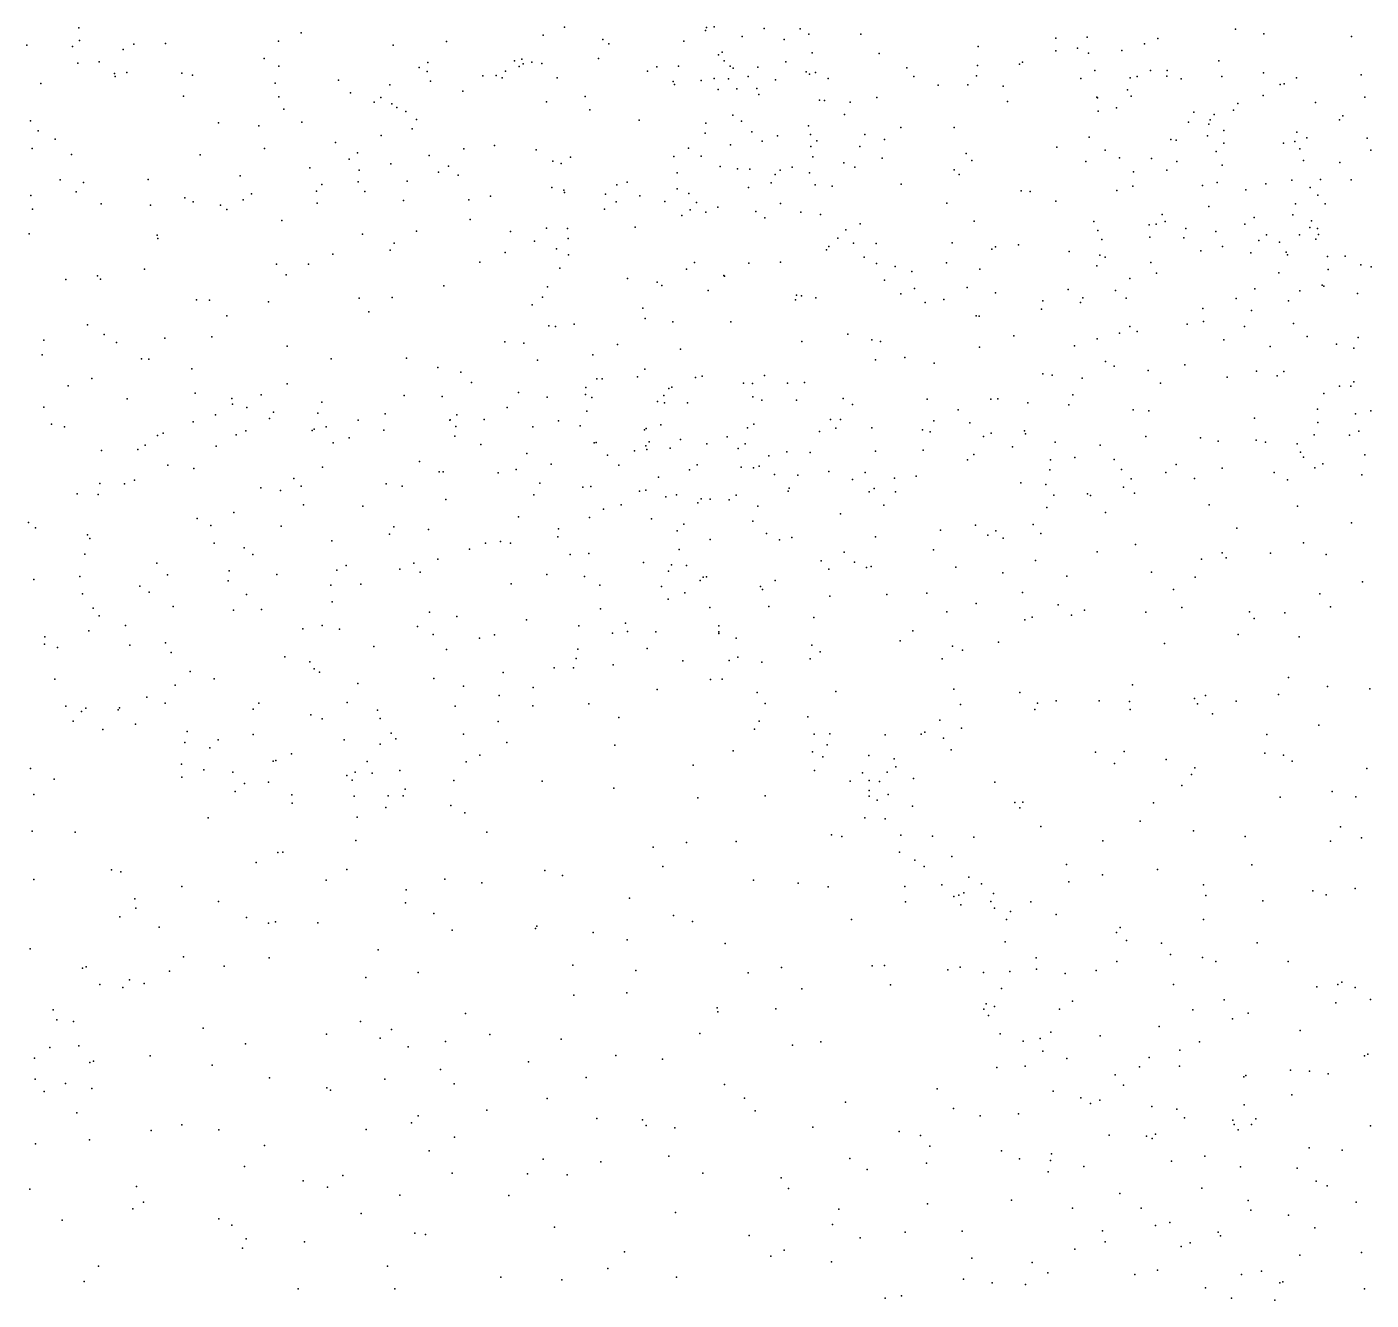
# Model space of a CAD drawing. Header units: metres. Extents: x -25 to 25, y -27.7 to 27.8.
# Drawn here: x -8.983 to -6.159, y -18.758 to -16.082 of the extents above; entities that cross this region are included whole.
import ezdxf

# ---------------------------------------------------------------- set-up
doc = ezdxf.new("R2010")
doc.units = ezdxf.units.M

msp = doc.modelspace()

# ---------------------------------------------------------------- linework, layer by layer
for p in [(-8.8737, -16.0845, -6.6228), (-8.4069, -16.0947, 5.7305), (-7.8534, -16.0833, 6.6437), (-7.5576, -16.0903, -9.7188), (-7.5553, -16.0835, -3.3045), (-7.5391, -16.0825, 15.3038), (-7.434, -16.0856, 2.7704), (-7.3586, -16.0869, -3.91), (-7.34, -16.0978, -8.9546), (-7.2311, -16.0977, 8.0633), (-6.4441, -16.0871, 20.4552), (-6.3842, -16.0969, -4.6088), (-8.9831, -16.1211, -5.3796), (-8.8874, -16.1238, 14.4951), (-8.8725, -16.1114, 5.7996), (-8.7582, -16.1185, 2.5139), (-8.6918, -16.1171, 14.6856), (-8.4548, -16.1126, -12.6447), (-8.2132, -16.1212, 14.7621), (-8.1014, -16.113, 5.9271), (-7.8981, -16.1002, 14.8847), (-7.7732, -16.1091, 15.0174), (-7.7602, -16.1178, 14.1962), (-7.6026, -16.1127, 14.3069), (-7.48, -16.103, -10.3953), (-7.3921, -16.1088, 14.2582), (-6.9842, -16.1239, -4.3129), (-6.821, -16.1062, 14.3361), (-6.7552, -16.1043, 2.6471), (-6.6349, -16.1183, -4.4968), (-6.607, -16.107, 20.3397), (-6.2003, -16.1027, -14.8034), (-8.7806, -16.1303, -6.3098), (-8.4846, -16.1492, -2.2273), (-7.9586, -16.1536, 14.6317), (-7.943, -16.1503, 2.8591), (-7.7823, -16.1488, 14.5225), (-7.5297, -16.1412, -9.3598), (-7.5226, -16.1359, -2.1975), (-7.5184, -16.1541, -10.7227), (-7.3329, -16.1373, -2.6575), (-7.1922, -16.1384, 7.8117), (-6.8211, -16.1328, 19.8294), (-6.7756, -16.1269, 20.1), (-6.7524, -16.1378, -13.8215), (-6.6826, -16.1323, 9.3111), (-6.4785, -16.154, 9.8602), (-8.8758, -16.1589, -5.8162), (-8.8313, -16.1557, -6.4849), (-8.7992, -16.1804, -6.0248), (-8.7732, -16.1785, -2.2201), (-8.6576, -16.1801, 14.5266), (-8.454, -16.1649, 2.5365), (-8.159, -16.1681, -12.8412), (-8.1419, -16.176, 14.6032), (-8.1409, -16.1572, 2.7832), (-7.9777, -16.1754, 6.2331), (-7.9489, -16.1659, -11.3989), (-7.9404, -16.1605, 14.4155), (-7.9221, -16.1565, 14.1934), (-7.9014, -16.1594, -12.9107), (-7.6791, -16.1757, 14.9053), (-7.6596, -16.1666, 7.0561), (-7.6142, -16.165, 14.5291), (-7.5053, -16.1652, -3.5217), (-7.4992, -16.1696, -12.9043), (-7.4471, -16.1673, -2.9511), (-7.3888, -16.1557, 15.2486), (-7.3456, -16.1769, 2.5778), (-7.3391, -16.1818, 7.3795), (-7.3264, -16.1782, 14.4391), (-7.1345, -16.1685, 14.4137), (-6.9857, -16.1636, 13.5351), (-6.8976, -16.1608, 14.9582), (-6.8914, -16.1567, -8.6407), (-6.7397, -16.1744, 19.5683), (-6.6222, -16.1744, 14.3441), (-6.5872, -16.174, 19.3398), (-6.3847, -16.1792, 2.5661), (-8.9541, -16.2015, 14.3191), (-8.7977, -16.1867, 14.3466), (-8.6352, -16.184, 5.7826), (-8.4616, -16.2011, -12.4735), (-8.3284, -16.1943, 14.5935), (-8.2204, -16.2042, -11.6563), (-8.1351, -16.1969, 14.4176), (-8.0252, -16.1853, 6.8451), (-7.997, -16.1849, -2.0187), (-7.9843, -16.1898, 6.5007), (-7.8688, -16.1893, 6.9737), (-7.625, -16.1975, 2.7593), (-7.6224, -16.2038, 13.9583), (-7.5661, -16.1952, 15.0312), (-7.5393, -16.1911, -10.0445), (-7.5093, -16.192, 7.1982), (-7.4679, -16.1867, 13.9241), (-7.4105, -16.1941, -2.4329), (-7.2999, -16.1912, 8.3068), (-7.1196, -16.1871, -4.1597), (-7.0687, -16.2049, 14.8868), (-7.006, -16.2044, 14.7398), (-6.9878, -16.1856, 14.5592), (-6.9323, -16.2072, 9.0936), (-6.7691, -16.1912, 14.7041), (-6.6652, -16.1897, 14.9862), (-6.6501, -16.1867, -14.3855), (-6.5882, -16.1861, 9.4422), (-6.5578, -16.1918, 15.1207), (-6.4722, -16.1868, -8.6886), (-6.3499, -16.2037, 15.5234), (-6.3419, -16.2025, 19.1219), (-6.3154, -16.1897, 14.0903), (-6.1797, -16.1831, 20.43), (-8.6539, -16.2283, 14.2323), (-8.4538, -16.2295, 14.1756), (-8.3034, -16.2214, 14.308), (-8.2397, -16.2306, 2.5967), (-8.0675, -16.2179, 14.1049), (-7.8101, -16.2291, -11.2951), (-7.531, -16.214, 14.8803), (-7.4916, -16.213, -3.0969), (-7.4492, -16.2118, -3.6633), (-7.4451, -16.2246, 14.7411), (-7.3181, -16.2364, 8.1088), (-7.3075, -16.2374, 2.4377), (-7.1971, -16.2309, 14.7217), (-6.7352, -16.2304, -14.1444), (-6.734, -16.2315, 19.9743), (-6.6707, -16.2149, -8.6367), (-6.6627, -16.2278, 13.0692), (-6.3858, -16.2268, -14.6215), (-6.1723, -16.2299, 2.3917), (-8.4431, -16.2557, -12.2417), (-8.2535, -16.2404, -12.7241), (-8.2164, -16.2441, 14.051), (-8.2061, -16.2522, -2.144), (-8.1871, -16.2602, 6.0004), (-7.8916, -16.2403, 2.728), (-7.8006, -16.2569, -1.9489), (-7.265, -16.2666, 13.7186), (-7.2534, -16.241, 8.5519), (-6.9227, -16.2394, 2.4654), (-6.7327, -16.2597, 2.5123), (-6.6938, -16.2529, 19.695), (-6.5316, -16.262, -14.4823), (-6.4884, -16.2668, 9.7147), (-6.4479, -16.2573, 15.3231), (-6.4386, -16.2434, 14.323), (-6.2759, -16.2417, 10.3573), (-8.9755, -16.2798, -6.6214), (-8.5808, -16.2842, 14.0411), (-8.4957, -16.2907, 5.8837), (-8.4052, -16.2829, 2.3643), (-8.1645, -16.2774, 6.6998), (-7.6967, -16.2788, -11.0878), (-7.5567, -16.2846, -9.6764), (-7.4998, -16.2679, -3.3538), (-7.4815, -16.2805, -9.2209), (-7.341, -16.2906, -2.8415), (-7.1472, -16.2943, 2.3076), (-7.0351, -16.2939, -8.7162), (-6.5424, -16.2824, 14.9566), (-6.4997, -16.2872, 20.2403), (-6.4969, -16.2775, 2.4991), (-6.2253, -16.2779, 15.7268), (-6.2183, -16.2694, 14.1967), (-8.9597, -16.3009, -2.1493), (-8.9236, -16.3188, 14.1263), (-8.2391, -16.311, -11.8129), (-8.1733, -16.297, 6.906), (-7.5582, -16.3056, -9.8627), (-7.4597, -16.3033, 2.3698), (-7.4382, -16.3224, -3.5001), (-7.4058, -16.3116, 7.4913), (-7.3367, -16.3086, 7.7119), (-7.3236, -16.3218, -8.9689), (-7.2228, -16.3085, -12.9165), (-7.1816, -16.3191, 8.9158), (-6.7513, -16.314, 13.1986), (-6.5796, -16.3193, 19.5893), (-6.5682, -16.3204, -13.3242), (-6.503, -16.3118, 12.8858), (-6.4685, -16.3004, 14.4934), (-6.3192, -16.3235, -8.7967), (-6.3151, -16.3041, 20.3032), (-6.2941, -16.3154, -4.568), (-6.1671, -16.3165, 12.6589), (-8.9719, -16.338, 2.845), (-8.8894, -16.3507, -6.0749), (-8.6192, -16.3515, 5.9633), (-8.4842, -16.3384, 2.2331), (-8.335, -16.3253, -12.0651), (-8.2883, -16.347, -12.4771), (-8.0654, -16.3387, 2.4757), (-8.001, -16.3319, -12.7185), (-7.913, -16.3411, 13.9092), (-7.5929, -16.3375, -10.828), (-7.5049, -16.3305, -12.799), (-7.3361, -16.3341, -3.7542), (-7.2331, -16.3337, -3.9164), (-7.01, -16.3486, -4.1467), (-6.819, -16.3353, 2.3924), (-6.7178, -16.3417, -14.0158), (-6.4844, -16.3445, 9.8532), (-6.4684, -16.3272, 19.4565), (-6.3433, -16.3268, 2.3968), (-6.3085, -16.3389, 14.3568), (-6.1598, -16.3417, 2.2195), (-8.3888, -16.3789, 6.0387), (-8.3057, -16.3602, 6.7487), (-8.2186, -16.3705, 6.3959), (-8.1379, -16.353, -12.6188), (-8.0971, -16.3752, -2.0988), (-7.878, -16.365, 7.1526), (-7.8603, -16.3693, -11.3574), (-7.8409, -16.3564, 2.4651), (-7.6236, -16.3552, 2.3534), (-7.5665, -16.3544, -10.5366), (-7.5265, -16.3756, -9.4524), (-7.3751, -16.377, -3.0581), (-7.3317, -16.3555, -2.616), (-7.2668, -16.3683, 2.1718), (-7.2439, -16.3776, 8.743), (-7.1859, -16.3581, -8.829), (-6.998, -16.3631, 13.4701), (-6.7584, -16.3651, -13.2014), (-6.6878, -16.3577, -4.3782), (-6.6203, -16.3592, 9.4336), (-6.5674, -16.3656, 19.9391), (-6.4719, -16.3734, -8.7257), (-6.3011, -16.3634, 19.209), (-6.2248, -16.3676, 18.9682), (-8.9132, -16.4042, 6.715), (-8.7284, -16.4035, 13.9499), (-8.535, -16.3958, 13.9011), (-8.2868, -16.408, 6.2353), (-8.2851, -16.3838, 6.5531), (-8.1844, -16.407, 7.0213), (-8.1182, -16.3876, 13.8895), (-8.077, -16.3939, 2.2814), (-7.6169, -16.3893, 2.1485), (-7.4903, -16.381, -2.3532), (-7.4639, -16.3817, 2.0901), (-7.4111, -16.3926, -3.2915), (-7.4002, -16.3833, 7.9849), (-7.3386, -16.3891, 8.3692), (-7.0352, -16.383, 2.203), (-7.0247, -16.3926, 9.1), (-6.658, -16.3868, -14.2318), (-6.5884, -16.3836, -13.5421), (-6.3252, -16.4049, 2.2253), (-6.2655, -16.4029, 20.172), (-6.2007, -16.4036, -14.6641), (-8.8798, -16.4291, 6.4584), (-8.8643, -16.4092, 2.6949), (-8.511, -16.4333, 6.1528), (-8.3749, -16.4277, 13.8591), (-8.3631, -16.4137, -2.2109), (-8.2732, -16.4288, 2.0433), (-7.8801, -16.4203, 2.0279), (-7.8549, -16.4258, 1.8387), (-7.8536, -16.4303, 1.6117), (-7.7673, -16.4338, -12.6236), (-7.7438, -16.4142, -1.9675), (-7.7222, -16.409, 2.0112), (-7.6171, -16.4229, 1.8071), (-7.5922, -16.4328, -2.0751), (-7.4672, -16.4197, 1.9163), (-7.4193, -16.4099, 7.8147), (-7.3272, -16.4143, -12.7967), (-7.291, -16.4169, 8.5632), (-7.146, -16.413, 13.5553), (-6.8942, -16.4267, 9.197), (-6.8751, -16.4285, -4.1918), (-6.6929, -16.4261, -13.8514), (-6.6592, -16.4171, 2.2773), (-6.5129, -16.4161, 10.0381), (-6.4821, -16.4094, 19.692), (-6.4223, -16.4246, 19.9492), (-6.3803, -16.4125, 14.6652), (-6.2871, -16.4203, 14.5173), (-6.2709, -16.436, 2.0762), (-8.9749, -16.4372, -6.356), (-8.8271, -16.4542, -2.1882), (-8.7232, -16.4572, 6.4422), (-8.6513, -16.4416, 6.6616), (-8.6336, -16.4501, -2.2405), (-8.5763, -16.4574, 6.3495), (-8.5288, -16.4459, 2.0411), (-8.3733, -16.4529, 6.9707), (-8.1919, -16.4477, 1.908), (-8.0547, -16.4461, -12.4506), (-8.0092, -16.4381, 1.8832), (-7.7447, -16.4499, 1.4834), (-7.6956, -16.4377, 7.3491), (-7.6427, -16.4494, 13.7834), (-7.5764, -16.4513, -9.921), (-7.5314, -16.4615, 7.637), (-7.3997, -16.4539, -9.1514), (-7.0506, -16.4527, 1.9971), (-6.8213, -16.4487, -8.6897), (-6.5, -16.4601, -13.4281), (-6.3176, -16.4543, -14.5754), (-6.2554, -16.4546, 20.0163), (-8.9711, -16.4653, -6.1647), (-8.5633, -16.4666, 6.9363), (-8.4477, -16.4891, 1.8997), (-8.0519, -16.4876, -12.1842), (-7.7696, -16.4656, -11.0971), (-7.6073, -16.4788, -10.3508), (-7.5896, -16.4667, 1.5098), (-7.5567, -16.4717, -9.7269), (-7.4514, -16.4702, -12.6908), (-7.4326, -16.4839, 1.6221), (-7.3572, -16.4721, 13.6701), (-7.3158, -16.4767, -3.5199), (-6.9928, -16.4908, -8.7535), (-6.7412, -16.4912, 2.0572), (-6.598, -16.4766, -13.2308), (-6.5918, -16.4916, 13.1043), (-6.4044, -16.4831, 15.2278), (-6.3231, -16.4775, 12.8399), (-6.284, -16.4899, 10.4552), (-8.9783, -16.5171, 7.0413), (-8.7094, -16.5205, 13.8261), (-8.2782, -16.5183, 7.0761), (-8.1646, -16.5118, 1.6226), (-7.9671, -16.5126, -2.0383), (-7.8915, -16.5057, -11.4283), (-7.8471, -16.5065, 13.7993), (-7.7051, -16.5037, -10.9316), (-7.2627, -16.509, -8.9578), (-7.2326, -16.4964, 8.9637), (-6.7334, -16.5107, 9.3675), (-6.6254, -16.4984, -13.7082), (-6.6102, -16.4968, 9.5194), (-6.5481, -16.5059, -4.3597), (-6.4853, -16.5123, 1.9723), (-6.4241, -16.4971, -14.4577), (-6.3787, -16.5194, 1.213), (-6.3092, -16.5196, -8.8267), (-6.2876, -16.5042, 19.2741), (-6.2713, -16.506, 1.361), (-6.2695, -16.5188, 1.5682), (-8.7078, -16.5275, 2.2683), (-8.2111, -16.5367, 13.7805), (-7.9164, -16.5327, -11.6614), (-7.8703, -16.5491, -11.2673), (-7.8461, -16.5273, -12.3941), (-7.2984, -16.5442, -2.6515), (-7.2793, -16.5268, -3.3555), (-7.2466, -16.5372, -12.7324), (-7.1988, -16.5375, 1.6989), (-7.0391, -16.5363, -3.9073), (-6.9555, -16.5498, 1.8108), (-6.9482, -16.5446, 13.4354), (-6.8995, -16.5403, -4.0607), (-6.7246, -16.5296, 13.252), (-6.624, -16.5242, -14.1687), (-6.5524, -16.5261, 10.3515), (-6.4708, -16.544, -8.7821), (-6.3949, -16.5316, 15.0807), (-6.3513, -16.5348, 1.7066), (-6.2751, -16.5289, -4.4658), (-8.3403, -16.5599, 1.7475), (-8.22, -16.5514, -2.1362), (-8.0313, -16.577, 13.7598), (-7.9783, -16.5564, 7.2483), (-7.8451, -16.5616, 1.2869), (-7.5804, -16.5778, -2.1446), (-7.3999, -16.5767, 8.296), (-7.3033, -16.551, 8.6441), (-7.2243, -16.5662, -2.9298), (-6.7931, -16.5543, -13.0649), (-6.7291, -16.5619, 1.8436), (-6.718, -16.5661, -8.7313), (-6.6214, -16.5775, 10.2211), (-6.5164, -16.5532, 1.8114), (-6.4116, -16.5576, 0.8769), (-6.3376, -16.5558, 15.3861), (-6.3344, -16.5618, -13.2563), (-6.2505, -16.5652, 19.0988), (-6.2132, -16.5643, 15.7171), (-8.8347, -16.6054, 2.8287), (-8.736, -16.5918, 2.4546), (-8.4588, -16.5814, 7.064), (-8.4381, -16.6037, -2.1827), (-8.3916, -16.581, 13.7409), (-7.8632, -16.5894, -12.157), (-7.5974, -16.5915, 1.3621), (-7.5188, -16.6047, -2.3579), (-7.466, -16.5794, -9.3571), (-7.1981, -16.58, -3.1299), (-7.1591, -16.5859, -3.6194), (-7.1237, -16.5969, 13.5287), (-7.0512, -16.5786, 1.6752), (-6.9809, -16.5919, -12.896), (-6.7352, -16.5844, -4.1434), (-6.61, -16.6, 1.4166), (-6.3531, -16.5995, -13.4046), (-6.2494, -16.5921, 19.5671), (-6.1805, -16.5826, 12.927), (-6.1589, -16.5869, 14.5692), (-8.901, -16.6133, 13.775), (-8.8285, -16.6127, 7.0891), (-8.1073, -16.627, 1.3036), (-7.8891, -16.6291, -11.8439), (-7.7212, -16.6111, -12.2972), (-7.6588, -16.6187, -10.621), (-7.6493, -16.6258, -10.1869), (-7.5173, -16.6065, -9.5253), (-7.1814, -16.6148, 1.489), (-7.1185, -16.6322, -3.2813), (-7.0073, -16.63, -3.761), (-6.666, -16.6114, 1.2708), (-6.4035, -16.6329, -4.349), (-6.262, -16.6253, -13.1233), (-6.2583, -16.6273, 14.7357), (-8.6266, -16.6563, -2.1582), (-8.5993, -16.6568, 7.1087), (-8.4757, -16.66, 1.7649), (-8.2852, -16.6526, 7.1539), (-8.2156, -16.6512, 1.4244), (-7.9001, -16.6505, 13.7185), (-7.5516, -16.6366, 7.856), (-7.368, -16.656, -12.4977), (-7.3664, -16.646, 13.627), (-7.3555, -16.6475, 8.4681), (-7.3258, -16.652, 8.9147), (-7.147, -16.6435, -12.6762), (-7.0958, -16.6615, -2.9277), (-7.0564, -16.6553, -3.4778), (-6.948, -16.6411, 1.4341), (-6.8488, -16.658, 1.1933), (-6.7955, -16.6347, 1.3549), (-6.7693, -16.6619, -4.0094), (-6.7643, -16.652, 13.3508), (-6.6957, -16.6368, 1.0382), (-6.6732, -16.6527, -13.0394), (-6.4424, -16.6535, -14.3291), (-6.3322, -16.6581, -14.4506), (-6.3087, -16.6375, 13.0299), (-6.1872, -16.6429, -14.5447), (-8.5627, -16.6898, 13.6625), (-8.2648, -16.6813, 13.6938), (-7.9216, -16.6667, -11.5242), (-7.689, -16.6738, 7.6785), (-6.989, -16.6897, -8.8357), (-6.9825, -16.6905, -3.1997), (-6.8515, -16.6754, 9.3856), (-6.5125, -16.6746, 10.4928), (-6.4104, -16.6787, -13.5672), (-8.8558, -16.7089, -2.0743), (-7.8863, -16.711, -11.6872), (-7.8722, -16.7125, 7.4818), (-7.8332, -16.7073, -11.0678), (-7.6842, -16.6956, -10.3514), (-7.6262, -16.7026, -9.9835), (-7.5039, -16.7021, -12.3141), (-6.6656, -16.712, 10.1499), (-6.5452, -16.707, -13.9692), (-6.5113, -16.7013, -8.809), (-6.425, -16.7123, 13.1892), (-6.322, -16.706, 15.1312), (-8.9477, -16.7406, 9.0567), (-8.8204, -16.7292, 9.5704), (-8.7946, -16.7458, 7.16), (-8.6935, -16.7366, 2.2907), (-8.5947, -16.734, 1.9747), (-7.9789, -16.7441, 1.1769), (-7.9387, -16.7472, -11.3829), (-7.3552, -16.7437, 8.728), (-7.2585, -16.7282, -2.7574), (-7.208, -16.7402, 1.2642), (-7.1896, -16.7438, 9.2843), (-6.9093, -16.7318, -12.7767), (-6.7344, -16.7382, -12.92), (-6.6878, -16.7262, 10.381), (-6.6502, -16.723, 9.7269), (-6.4681, -16.7405, -13.7788), (-6.2932, -16.7333, 14.9458), (-6.1859, -16.7351, 10.6202), (-8.9513, -16.7714, 3.0341), (-8.4364, -16.7538, -2.1457), (-7.7942, -16.7719, -1.9886), (-7.7421, -16.7499, -10.8376), (-7.61, -16.7601, -2.1667), (-6.9819, -16.7556, 1.1815), (-6.782, -16.7529, -3.8635), (-6.3711, -16.7543, 0.7448), (-6.2317, -16.7492, 19.2361), (-6.1949, -16.7574, 18.9855), (-8.7421, -16.7799, 9.7275), (-8.7271, -16.7811, 2.6012), (-8.6364, -16.8012, 9.5554), (-8.3435, -16.78, 1.5269), (-8.1853, -16.7785, 1.2688), (-8.12, -16.7983, 15.5227), (-7.9104, -16.7826, -11.2306), (-7.6848, -16.8021, -10.2081), (-7.1999, -16.7824, -12.4492), (-7.1382, -16.7775, 13.5836), (-7.0772, -16.7894, -8.9329), (-6.7172, -16.7856, 0.9524), (-6.6986, -16.7958, 9.9566), (-6.5503, -16.7928, 0.8297), (-8.8466, -16.8212, 9.9231), (-8.0715, -16.8083, 15.3722), (-8.0492, -16.8296, 7.407), (-7.7859, -16.8222, 10.7297), (-7.7746, -16.822, 1.168), (-7.7005, -16.8178, -10.685), (-7.5782, -16.8193, 7.9085), (-7.5646, -16.8167, -2.4242), (-7.4776, -16.831, -2.6079), (-7.4586, -16.8318, 9.2397), (-7.4336, -16.8153, 9.0257), (-7.385, -16.8313, 8.5607), (-7.3495, -16.8301, -12.2784), (-6.8484, -16.8118, 9.5503), (-6.8291, -16.8141, -8.8403), (-6.7661, -16.8206, -3.7145), (-6.6273, -16.8045, 10.5508), (-6.6015, -16.8309, -12.8404), (-6.4612, -16.8184, 13.3682), (-6.3996, -16.8061, -14.1634), (-6.3562, -16.816, -4.2357), (-6.342, -16.8067, -13.6628), (-6.1954, -16.8285, 19.4002), (-8.8965, -16.8365, 13.5244), (-8.6292, -16.8519, 9.8822), (-8.4909, -16.8561, 9.569), (-8.4362, -16.8327, 15.6676), (-8.1905, -16.8574, 15.1693), (-8.1105, -16.8596, -2.1035), (-7.9502, -16.8508, 10.8644), (-7.8098, -16.855, -10.9727), (-7.8089, -16.8404, 11.0249), (-7.6446, -16.8575, -9.9867), (-7.6343, -16.8426, 10.5407), (-7.6278, -16.8399, -12.0298), (-7.4581, -16.8602, 10.6447), (-6.7857, -16.8561, 10.0962), (-6.2582, -16.8528, 15.3689), (-6.2256, -16.8373, 14.816), (-6.2015, -16.8377, 15.5492), (-8.9477, -16.8814, -1.9851), (-8.7726, -16.864, 2.7847), (-8.5523, -16.8632, 7.232), (-8.5509, -16.8755, 15.3043), (-8.5208, -16.8823, 13.5195), (-8.3631, -16.8709, 9.7842), (-7.9739, -16.8826, 15.6372), (-7.8899, -16.8606, 10.5922), (-7.7964, -16.8614, 10.4369), (-7.6582, -16.8695, 10.9269), (-7.6436, -16.8726, 10.3815), (-7.5955, -16.8724, -9.8223), (-7.4388, -16.8673, 13.6517), (-7.3664, -16.8668, -9.3134), (-7.2678, -16.8634, -9.1527), (-7.2486, -16.8763, -2.8477), (-7.0915, -16.8649, 10.4557), (-7.0265, -16.8875, 13.6115), (-6.9578, -16.8652, 10.3246), (-6.9432, -16.8645, 1.0598), (-6.8799, -16.8725, 13.5521), (-6.7937, -16.8766, 9.7621), (-6.659, -16.8874, -3.8576), (-6.2714, -16.886, 15.0381), (-8.6338, -16.9126, 9.2738), (-8.5867, -16.8981, -2.1136), (-8.4733, -16.9058, 9.4213), (-8.4653, -16.8925, 1.6598), (-8.3719, -16.8946, 15.7951), (-8.2874, -16.9088, 1.2819), (-8.2305, -16.8958, 9.6856), (-8.0944, -16.9091, 9.8988), (-8.0941, -16.9084, 15.7886), (-8.0799, -16.8981, 10.9555), (-8.0224, -16.9077, 10.3508), (-7.8661, -16.9104, 10.1428), (-7.8067, -16.8904, 7.6632), (-7.295, -16.9078, 15.0493), (-7.2736, -16.9077, 13.6526), (-7.0777, -16.9106, 15.1386), (-7.0023, -16.9145, 14.9769), (-6.6257, -16.8893, -8.8527), (-6.4038, -16.9048, -12.7694), (-6.2708, -16.914, -13.8088), (-6.192, -16.8954, -13.6643), (-6.1594, -16.8897, 0.686), (-8.9312, -16.9171, 7.288), (-8.9038, -16.923, 10.0654), (-8.7085, -16.9415, 2.4706), (-8.6966, -16.936, 15.5106), (-8.5431, -16.9395, 9.9892), (-8.5232, -16.9316, 15.1338), (-8.3834, -16.9309, 15.053), (-8.3795, -16.9281, 7.3193), (-8.3542, -16.923, -2.1395), (-8.2333, -16.9299, 7.3752), (-8.0837, -16.9428, 1.0613), (-8.0822, -16.922, 9.7341), (-7.9198, -16.9232, 9.9318), (-7.8206, -16.9207, -2.0857), (-7.6854, -16.9296, -10.5288), (-7.6822, -16.9266, 11.0682), (-7.6512, -16.9188, 1.1505), (-7.5119, -16.9438, 14.8604), (-7.4688, -16.9248, 8.143), (-7.4559, -16.9175, 1.1641), (-7.3175, -16.9326, 9.5093), (-7.2836, -16.9255, 15.2398), (-7.2077, -16.9251, 14.7827), (-7.1013, -16.9295, -9.0312), (-7.0855, -16.9336, 1.0832), (-6.9732, -16.943, 15.3294), (-6.957, -16.9365, -8.9346), (-6.8871, -16.9317, -12.4047), (-6.8851, -16.9379, 15.1881), (-6.6319, -16.9436, 0.895), (-6.2787, -16.94, 13.525), (-6.2043, -16.9405, 14.3913), (-6.1849, -16.9319, 14.1955), (-8.8261, -16.9728, 9.0913), (-8.75, -16.9707, 13.4486), (-8.7346, -16.9617, -2.0886), (-8.5852, -16.9639, 15.7918), (-8.3399, -16.9569, 10.0448), (-8.3061, -16.9458, 13.5412), (-8.0294, -16.9601, 15.0054), (-7.7911, -16.9565, 15.0748), (-7.7872, -16.9556, 9.7071), (-7.6828, -16.9632, 7.8513), (-7.6807, -16.9705, -2.4445), (-7.676, -16.9545, 10.0707), (-7.6316, -16.9681, 13.6689), (-7.6101, -16.9495, 15.1457), (-7.5543, -16.9584, 9.5812), (-7.4889, -16.9684, 15.3215), (-7.4742, -16.9585, -9.5446), (-7.1003, -16.9721, 15.4342), (-6.9124, -16.9652, 9.8092), (-6.8227, -16.9555, 14.9271), (-6.7279, -16.9616, 10.6291), (-6.5174, -16.9462, 13.52), (-6.4802, -16.9534, 0.8344), (-6.4007, -16.9508, 14.1625), (-6.3809, -16.9553, 14.3236), (-6.3143, -16.9587, -4.1843), (-8.1583, -16.9956, 10.4901), (-7.9329, -16.9789, 9.4755), (-7.8818, -17.0016, -11.5891), (-7.7632, -16.9827, -2.2522), (-7.7068, -16.9736, 15.5098), (-7.424, -16.9836, 8.4836), (-7.3865, -16.9753, 10.2008), (-7.3374, -16.9767, 10.8046), (-7.2001, -16.9742, 10.2202), (-7.0068, -16.992, -3.0416), (-6.9939, -16.981, 14.6397), (-6.8327, -16.9921, 13.678), (-6.7816, -16.9871, -3.4917), (-6.699, -16.9918, 15.0762), (-6.3076, -16.9763, -8.8776), (-6.3012, -16.9868, 13.7824), (-6.2601, -17.0007, 14.8066), (-6.1724, -16.9818, -14.086), (-8.6867, -17.0033, 2.2939), (-8.632, -17.0107, 7.3347), (-8.3623, -17.0077, 1.4078), (-8.1172, -17.0179, 9.4302), (-8.1085, -17.0177, 11.0798), (-7.9926, -17.0197, 11.1814), (-7.9549, -17.0124, 15.8322), (-7.7394, -17.0036, 11.2104), (-7.6564, -17.0289, -10.0835), (-7.5911, -17.0135, -2.6535), (-7.5752, -17.0027, 9.8928), (-7.4824, -17.0078, 14.6081), (-7.4564, -17.0091, 10.0639), (-7.4445, -17.0057, 8.3141), (-7.4126, -17.0234, -2.8388), (-7.3633, -17.0245, 9.7322), (-7.2985, -17.0169, 14.5498), (-7.2217, -17.0189, -12.1771), (-7.1144, -17.0264, 14.5367), (-6.8337, -17.0132, -3.3253), (-6.6835, -17.0129, 14.8301), (-6.5899, -17.0192, 14.0006), (-6.5687, -17.0023, 14.3046), (-6.472, -17.0096, -4.0807), (-6.3628, -17.0192, 14.6224), (-6.2768, -17.0095, -12.733), (-6.1787, -17.0239, 15.04), (-8.83, -17.0418, 2.8217), (-8.7777, -17.0425, 15.6812), (-8.7569, -17.0354, 2.6492), (-8.4916, -17.051, 14.9489), (-8.4506, -17.0566, 15.9916), (-8.4224, -17.0315, 10.1766), (-8.4066, -17.0475, 9.3313), (-8.228, -17.0431, -2.1991), (-8.1949, -17.0479, 7.4906), (-7.9051, -17.0414, 14.8775), (-7.8151, -17.0499, 9.2942), (-7.7985, -17.0483, 1.0807), (-7.6959, -17.058, -10.7776), (-7.6828, -17.0558, 9.1342), (-7.3815, -17.0519, 1.1066), (-7.2487, -17.0336, 10.0456), (-7.2033, -17.0526, 13.7674), (-7.1604, -17.0306, -2.9729), (-6.8946, -17.041, -12.2922), (-6.8426, -17.0439, 14.4712), (-6.6788, -17.0497, 14.1835), (-6.6631, -17.0321, -8.9043), (-6.5297, -17.0313, 14.5765), (-6.3347, -17.0342, 0.8104), (-8.8775, -17.0638, -2.07), (-8.833, -17.0654, 15.4492), (-8.1026, -17.0758, 15.9931), (-7.9179, -17.0656, -2.2784), (-7.6405, -17.0704, 15.6218), (-7.6183, -17.0659, 7.9691), (-7.5738, -17.0828, -11.9266), (-7.5666, -17.074, 11.1498), (-7.5475, -17.0748, -9.7428), (-7.5077, -17.0762, 8.1404), (-7.4929, -17.0669, 13.7209), (-7.3836, -17.0584, -9.4463), (-7.2136, -17.0595, -9.2171), (-7.1584, -17.0599, 10.7946), (-6.8252, -17.0667, -8.9653), (-6.7546, -17.0641, 0.9839), (-6.7486, -17.0673, 13.8638), (-6.6561, -17.0627, -12.4055), (-8.5481, -17.1032, 1.9741), (-8.402, -17.0868, 7.4336), (-8.2771, -17.09, 10.8127), (-7.9504, -17.1118, 13.6325), (-7.8012, -17.1136, -11.0311), (-7.7716, -17.0961, -2.4782), (-7.7345, -17.0868, 15.746), (-7.4471, -17.09, 8.604), (-7.274, -17.1057, 14.4167), (-7.1825, -17.0873, 15.6095), (-6.8399, -17.0928, 14.3169), (-6.7173, -17.1033, -3.8701), (-6.4992, -17.0867, 14.8834), (-6.3134, -17.09, 10.7328), (-8.9799, -17.1243, 10.4812), (-8.9648, -17.1352, 7.4968), (-8.6255, -17.1157, 2.143), (-8.5968, -17.1302, 15.9828), (-8.4486, -17.1317, 1.7359), (-8.212, -17.1333, 14.8076), (-8.1394, -17.139, 13.5725), (-7.8662, -17.1376, 7.7592), (-7.6711, -17.1162, 13.708), (-7.6172, -17.1419, 8.9584), (-7.6026, -17.1276, -9.977), (-7.4582, -17.121, 8.418), (-7.0633, -17.1405, -12.1493), (-6.9898, -17.1298, -9.0725), (-6.9475, -17.1416, 15.6648), (-6.869, -17.1279, 13.9731), (-6.4412, -17.1358, -12.496), (-6.2004, -17.1246, -8.8664), (-8.8559, -17.1498, 10.3856), (-8.8505, -17.1575, 9.0235), (-8.5899, -17.1677, 10.3521), (-8.3426, -17.1624, 1.3064), (-8.2215, -17.1484, 11.0098), (-8.0194, -17.1675, 7.6666), (-7.9881, -17.1642, 1.0432), (-7.9669, -17.1675, 9.2188), (-7.8674, -17.1543, 11.2591), (-7.5476, -17.1595, 1.0787), (-7.4294, -17.1472, 15.6707), (-7.402, -17.1602, 13.8535), (-7.3757, -17.1558, -2.9401), (-7.2001, -17.1543, 13.9077), (-6.964, -17.1507, -3.1681), (-6.9321, -17.1573, 14.1764), (-6.8528, -17.1472, -3.5397), (-6.6536, -17.1701, -4.0546), (-6.3008, -17.1669, 0.8947), (-8.8614, -17.1904, 2.7686), (-8.5268, -17.1776, -2.2207), (-8.5086, -17.1916, 10.482), (-8.0529, -17.1799, -2.2839), (-7.842, -17.1916, -11.4141), (-7.8025, -17.1894, -11.565), (-7.6129, -17.1806, -10.3485), (-7.2657, -17.1864, 15.7156), (-7.0781, -17.1817, 14.2315), (-6.7346, -17.1854, -12.2601), (-6.4719, -17.1875, -8.9016), (-6.4633, -17.1985, 15.241), (-6.3702, -17.1882, 15.019), (-6.2535, -17.191, -12.6194), (-8.7102, -17.2094, 10.4549), (-8.5578, -17.2256, 10.6731), (-8.332, -17.2242, 1.1496), (-8.3126, -17.2146, 9.2353), (-8.1992, -17.2224, 7.6251), (-8.1703, -17.2095, 16.0969), (-8.1195, -17.2012, 9.2387), (-7.6879, -17.2083, 7.9919), (-7.6348, -17.2264, -11.7725), (-7.629, -17.2129, 11.2917), (-7.5971, -17.2144, -10.1054), (-7.3144, -17.2043, 1.0667), (-7.2985, -17.2221, 14.0363), (-7.2441, -17.2074, 14.2311), (-7.2193, -17.2183, -9.3197), (-7.2095, -17.2167, -12.0313), (-7.0316, -17.2178, 1.0458), (-6.8642, -17.2039, -3.7139), (-6.5153, -17.2012, 10.7702), (-8.9687, -17.2435, 15.3847), (-8.8717, -17.2376, 15.1162), (-8.6875, -17.234, 13.3356), (-8.56, -17.2465, 2.0736), (-8.4583, -17.2331, 16.1237), (-8.3445, -17.2555, -2.2855), (-8.2815, -17.2538, 13.5399), (-8.1565, -17.2283, 1.0282), (-7.9658, -17.2526, -2.3948), (-7.8905, -17.2334, 14.5921), (-7.8116, -17.2376, 9.0679), (-7.779, -17.2555, -11.1524), (-7.5683, -17.2462, 8.2665), (-7.5622, -17.2391, 13.8925), (-7.555, -17.2383, 8.638), (-7.4108, -17.2459, 11.1934), (-6.9326, -17.2301, -3.3684), (-6.7981, -17.2368, 10.8382), (-6.6206, -17.2281, -8.9596), (-6.5283, -17.2386, 15.4766), (-6.1769, -17.2487, 1.0062), (-8.8662, -17.2738, -2.1659), (-8.7457, -17.2579, 2.4609), (-8.7262, -17.2705, 9.0762), (-8.5217, -17.2753, 14.7714), (-7.65, -17.2582, -10.8978), (-7.601, -17.272, -2.8495), (-7.4421, -17.2585, 14.2133), (-7.4375, -17.2651, -11.8844), (-7.2958, -17.2787, -9.4442), (-7.1764, -17.2752, 11.0401), (-7.0921, -17.2728, -3.1454), (-6.8913, -17.2709, -3.8822), (-6.5739, -17.2648, -4.1914), (-6.2664, -17.274, 10.8308), (-8.8435, -17.304, 2.6295), (-8.6755, -17.3007, 10.8108), (-8.5489, -17.3084, 7.6281), (-8.4902, -17.3068, 9.1671), (-8.3416, -17.2906, 1.5555), (-7.7777, -17.3056, 14.4136), (-7.6358, -17.2854, 8.779), (-7.548, -17.3028, -9.9762), (-7.4245, -17.3007, -9.6747), (-7.0504, -17.3116, -9.2259), (-6.9887, -17.2942, 15.8035), (-6.8165, -17.2971, -12.1514), (-6.7609, -17.3082, -4.1489), (-6.5567, -17.3025, -12.3107), (-6.4144, -17.3119, -12.4187), (-6.2441, -17.301, 15.042), (-8.8312, -17.3203, 13.2742), (-8.3626, -17.3402, 1.7563), (-8.1373, -17.3126, 14.641), (-8.0797, -17.3217, 11.1353), (-7.9331, -17.3289, 13.7639), (-7.7252, -17.3358, -2.7594), (-7.33, -17.3239, -3.0361), (-6.8861, -17.3289, 1.0113), (-6.871, -17.3231, -4.0412), (-6.7886, -17.3188, -9.069), (-6.6319, -17.3124, 15.6421), (-6.4043, -17.3257, 15.3674), (-6.3399, -17.314, 15.1906), (-8.9451, -17.3642, 8.7691), (-8.8532, -17.3519, 10.8676), (-8.7759, -17.3408, 16.0196), (-8.4031, -17.3472, 13.5006), (-8.3263, -17.3485, 14.6596), (-8.1622, -17.3425, 7.7476), (-8.1295, -17.3597, 9.1128), (-8.0324, -17.3672, 1.0341), (-8.0004, -17.3602, 7.8466), (-7.8236, -17.3415, 1.0564), (-7.753, -17.3563, 13.9573), (-7.7214, -17.3529, -11.433), (-7.6617, -17.3537, 14.1744), (-7.5295, -17.3413, -10.6108), (-7.5292, -17.3541, -10.4128), (-7.529, -17.3571, -10.7673), (-7.4927, -17.3674, 15.8954), (-7.1214, -17.3516, 1.0314), (-6.4381, -17.3594, -4.2801), (-6.3104, -17.3642, 1.0345), (-8.9462, -17.38, 15.0744), (-8.919, -17.3868, 7.8946), (-8.7667, -17.3815, 14.8667), (-8.6918, -17.377, 2.3359), (-8.2542, -17.3847, 16.2156), (-8.1018, -17.3908, 13.7224), (-7.8256, -17.3901, 14.2728), (-7.6796, -17.3889, 8.5765), (-7.334, -17.3815, 1.0301), (-7.3167, -17.3955, 15.8872), (-7.1482, -17.3724, 15.8576), (-7.0385, -17.3838, 11.0825), (-7.0177, -17.3925, -3.6007), (-6.9415, -17.3755, -12.0215), (-6.5928, -17.3782, 0.9672), (-8.6799, -17.3975, -2.2447), (-8.4412, -17.4062, 16.2178), (-8.3889, -17.417, 9.0872), (-7.8288, -17.4101, 8.8709), (-7.7516, -17.423, 8.1909), (-7.6049, -17.4147, -11.5795), (-7.5074, -17.4138, -2.9656), (-7.4893, -17.4069, -11.6955), (-7.439, -17.4173, -9.8497), (-7.3377, -17.4104, -11.8082), (-7.0604, -17.4105, -3.2785), (-8.9241, -17.4534, 8.0981), (-8.6399, -17.4373, 13.3415), (-8.5893, -17.4527, 2.2354), (-8.3797, -17.4316, -2.3204), (-8.3681, -17.4388, 10.9379), (-8.1282, -17.4521, -2.4044), (-7.9823, -17.4391, -2.5071), (-7.8754, -17.4295, 14.0742), (-7.8349, -17.4295, -2.6599), (-6.3325, -17.45, 10.9496), (-8.6715, -17.4656, 14.7338), (-8.288, -17.4623, 1.2331), (-8.0657, -17.4677, 13.8703), (-7.9195, -17.4706, 11.1661), (-7.6592, -17.4751, 16.0205), (-7.5467, -17.4543, -11.0427), (-7.5226, -17.4536, 11.3141), (-7.4489, -17.4816, -10.9062), (-7.2832, -17.4794, -9.6122), (-7.0359, -17.474, 0.9848), (-6.8971, -17.4812, 11.113), (-6.6604, -17.4655, 10.9886), (-6.2503, -17.4689, 15.205), (-6.1617, -17.4738, -4.2804), (-8.7311, -17.4914, 8.8749), (-8.6923, -17.5037, 7.951), (-8.4955, -17.504, 8.9966), (-8.3102, -17.5024, 7.8998), (-8.0832, -17.5099, 7.9849), (-7.991, -17.4878, 16.1754), (-7.9203, -17.5091, 8.7733), (-7.8024, -17.5053, 8.4092), (-7.4319, -17.5045, 0.9967), (-7.0219, -17.5065, 15.8965), (-6.8596, -17.5036, -9.1913), (-6.8205, -17.4986, 15.8449), (-6.7303, -17.4988, -4.305), (-6.6665, -17.5, -12.0869), (-6.53, -17.4938, -12.191), (-6.5237, -17.5054, 15.6362), (-6.5069, -17.4873, -4.3626), (-6.4422, -17.4996, 1.0275), (-6.3536, -17.4856, -12.3368), (-8.9011, -17.5103, 8.4175), (-8.8681, -17.5211, 14.8683), (-8.8592, -17.5144, 10.8937), (-8.7912, -17.518, 13.2343), (-8.7884, -17.5136, 16.1147), (-8.5077, -17.516, 7.9233), (-8.3862, -17.5279, 14.5712), (-8.3625, -17.5363, 13.631), (-8.2465, -17.5187, 1.0714), (-8.2407, -17.5357, 13.7499), (-7.7393, -17.5336, 11.2551), (-7.3425, -17.5326, -10.6973), (-6.8657, -17.5173, -11.9445), (-6.6651, -17.517, 0.9639), (-6.4919, -17.5261, 11.0161), (-8.8857, -17.5415, 2.6274), (-8.8233, -17.5591, 8.5663), (-8.7551, -17.5477, 8.1448), (-8.6466, -17.5633, 10.8771), (-7.9931, -17.5425, 1.0272), (-7.4544, -17.5584, -11.1306), (-7.4447, -17.5416, -11.46), (-7.0963, -17.5644, -3.4693), (-7.0652, -17.5394, 11.2548), (-7.0196, -17.5559, -4.0636), (-6.269, -17.5498, -4.3621), (-8.6514, -17.5861, 2.4046), (-8.581, -17.5809, 8.0792), (-8.5079, -17.5693, -2.3147), (-8.3163, -17.5807, 1.8189), (-8.2412, -17.5898, 16.271), (-8.218, -17.5667, 14.4381), (-8.2078, -17.5788, 8.8753), (-8.066, -17.5692, 14.1809), (-7.9748, -17.5867, 8.6447), (-7.748, -17.5917, -2.8268), (-7.3293, -17.5689, -10.4685), (-7.3019, -17.5912, -11.5499), (-7.2959, -17.5679, -9.7586), (-7.1802, -17.5703, -3.1972), (-7.1039, -17.5692, -3.7729), (-7.0572, -17.5775, -11.7552), (-6.3779, -17.5699, -8.8696), (-8.5988, -17.5975, 16.2346), (-8.4268, -17.6103, 8.0786), (-8.0313, -17.6133, 8.2422), (-7.4994, -17.6039, -3.036), (-7.3326, -17.6062, -11.0074), (-7.3111, -17.6168, -10.2362), (-7.214, -17.6136, 15.991), (-7.1609, -17.6207, -11.6314), (-7.0412, -17.6017, -9.4157), (-6.738, -17.6064, -9.1527), (-6.6775, -17.6055, 15.7863), (-6.5897, -17.6221, -4.3925), (-6.3825, -17.6089, 1.1252), (-6.3431, -17.6133, 11.0861), (-8.9758, -17.6408, 14.9654), (-8.6581, -17.6317, -2.2862), (-8.6111, -17.6435, 14.6265), (-8.5502, -17.649, 13.516), (-8.466, -17.6255, 10.8766), (-8.4598, -17.6244, 2.1786), (-8.2935, -17.6484, 13.8866), (-8.268, -17.626, 1.6097), (-8.2574, -17.6508, 8.1537), (-8.1996, -17.6452, 8.7231), (-8.0603, -17.6269, -2.5083), (-7.5831, -17.6343, 16.0753), (-7.3281, -17.6454, -11.19), (-7.2277, -17.65, 11.3963), (-7.1754, -17.649, 0.8886), (-7.1578, -17.6373, -9.6055), (-6.6981, -17.6307, -11.9681), (-6.5295, -17.6396, 11.12), (-6.3251, -17.6258, -12.2273), (-6.168, -17.6413, -8.7468), (-8.9258, -17.6636, 10.8876), (-8.6579, -17.6594, 13.401), (-8.5258, -17.6728, 8.2927), (-8.4755, -17.6699, 8.7338), (-8.3107, -17.6555, 10.8937), (-8.2996, -17.6653, 14.32), (-8.0864, -17.666, 8.3887), (-7.9004, -17.6678, 11.0561), (-7.2533, -17.6673, -9.9424), (-7.2132, -17.6664, -10.8996), (-7.1921, -17.6681, -10.6639), (-7.1203, -17.6617, -3.6124), (-6.9495, -17.6699, -4.187), (-6.5564, -17.6764, -9.0211), (-6.5361, -17.6535, 15.677), (-8.9685, -17.6956, 15.9729), (-8.5452, -17.6895, 8.539), (-8.4264, -17.6965, 13.709), (-8.2952, -17.6994, 8.3586), (-8.2244, -17.6985, 1.4194), (-8.1923, -17.6985, 1.2488), (-8.1883, -17.6847, 8.5533), (-7.7501, -17.6821, 11.153), (-7.5732, -17.7027, 0.9152), (-7.4318, -17.6981, 11.3907), (-7.2137, -17.699, -11.3294), (-7.2132, -17.6874, -10.4082), (-7.1736, -17.6959, -9.7515), (-6.35, -17.7013, -4.4117), (-6.2407, -17.6895, 15.3044), (-6.1908, -17.7008, -12.2125), (-8.426, -17.7136, -2.3419), (-8.2292, -17.7229, -2.4384), (-8.0923, -17.719, 16.2591), (-8.0629, -17.7345, 10.9301), (-7.1965, -17.7079, -11.1053), (-7.1223, -17.7202, -3.4116), (-6.9077, -17.7128, 0.8645), (-6.8966, -17.7237, -9.3735), (-6.8908, -17.7118, 15.9133), (-6.6159, -17.7131, 1.013), (-8.6022, -17.7447, 2.4613), (-8.289, -17.743, 1.8924), (-7.2227, -17.745, -3.2125), (-7.1799, -17.7465, -10.1599), (-6.8526, -17.7632, 11.3308), (-6.6441, -17.7516, -9.1259), (-6.223, -17.7635, 1.3275), (-8.9721, -17.7729, -2.3273), (-8.8816, -17.7748, 2.7026), (-8.2917, -17.7923, 16.2821), (-8.0166, -17.7745, -2.5758), (-7.2929, -17.7806, 16.0645), (-7.2706, -17.7838, 0.7912), (-7.1472, -17.7809, -10.0032), (-7.0802, -17.783, -11.3239), (-6.9936, -17.785, -11.5005), (-6.5322, -17.772, 11.2294), (-6.4238, -17.7842, 1.2087), (-6.1788, -17.787, 11.243), (-8.4556, -17.8178, 14.0793), (-8.4454, -17.8169, 2.3155), (-7.6675, -17.8064, 16.1511), (-7.5975, -17.7963, 11.223), (-7.493, -17.7943, 16.1027), (-7.1501, -17.817, 11.4553), (-6.7224, -17.7928, 0.9343), (-6.2442, -17.7935, -8.7649), (-8.5015, -17.8383, 13.8668), (-7.647, -17.8471, -2.9588), (-7.1175, -17.8336, -3.5516), (-7.098, -17.847, 0.7778), (-7.0398, -17.8261, -9.7143), (-6.7991, -17.8424, -4.3178), (-6.4095, -17.8434, 15.5396), (-8.9687, -17.8746, 14.9321), (-8.805, -17.8541, 13.3648), (-8.7858, -17.8579, 10.8434), (-8.3544, -17.8759, 10.8213), (-8.3109, -17.8536, -2.4323), (-8.1047, -17.8735, 16.2563), (-7.8951, -17.8556, -2.7083), (-7.8575, -17.8662, 10.9612), (-7.4562, -17.8756, -3.1073), (-7.0041, -17.8696, -10.6969), (-6.7236, -17.8646, 11.36), (-6.6079, -17.8533, 1.1006), (-8.6573, -17.8889, 16.2077), (-8.1861, -17.8958, 1.5304), (-8.0276, -17.8814, 10.8745), (-7.3626, -17.8818, 0.706), (-7.2996, -17.8894, 11.4681), (-7.1383, -17.8889, -3.3618), (-7.0611, -17.8857, -10.1201), (-7.0148, -17.9024, -10.506), (-6.9777, -17.8836, 15.9875), (-6.9524, -17.9037, -11.3574), (-6.7937, -17.8793, 15.8807), (-6.5113, -17.8857, -4.4056), (-6.2811, -17.8984, 1.4279), (-6.1921, -17.8935, 15.2722), (-8.7561, -17.9147, 14.5698), (-8.5808, -17.9207, 14.1031), (-8.1878, -17.9231, 10.8257), (-7.717, -17.9133, 11.0472), (-7.1373, -17.9214, 16.0477), (-7.0354, -17.9102, -4.035), (-7.0254, -17.9073, -9.9643), (-7.0208, -17.9275, -10.3375), (-6.9579, -17.9204, -11.1724), (-6.8735, -17.9209, -11.5288), (-6.5061, -17.9079, 11.3413), (-6.3863, -17.919, -11.9331), (-6.2533, -17.9065, -4.3618), (-8.7879, -17.953, 13.49), (-8.7543, -17.9344, -2.33), (-8.5214, -17.9542, 10.8104), (-8.1279, -17.9458, -2.5415), (-7.6246, -17.9497, 0.775), (-7.2504, -17.9583, 0.6202), (-6.9503, -17.9343, -10.9782), (-6.9252, -17.958, 11.4966), (-6.9163, -17.9414, -9.6688), (-6.8203, -17.9478, -9.5161), (-6.5113, -17.9581, 15.6446), (-8.7053, -17.9747, 14.3659), (-8.4753, -17.9657, -2.3856), (-8.4607, -17.9633, 2.4316), (-8.3717, -17.9652, 2.3025), (-8.0895, -17.981, 1.2707), (-7.9144, -17.9772, 16.2227), (-7.9116, -17.9723, 1.0143), (-7.7937, -17.9856, 0.9022), (-7.5848, -17.9625, 16.1655), (-6.6938, -17.9854, -11.6979), (-6.6858, -17.9754, 15.8037), (-7.7219, -18.0011, -2.8903), (-7.5161, -18.0091, 0.666), (-6.9276, -18.0053, -10.8295), (-6.6726, -18.0027, -4.3236), (-6.5994, -18.0081, -9.1592), (-6.3984, -18.0072, 15.5108), (-8.9763, -18.0197, 2.7608), (-8.6538, -18.037, 16.1447), (-8.474, -18.039, 16.2057), (-8.2449, -18.022, 1.9677), (-6.8629, -18.0391, 15.9191), (-6.6931, -18.0465, 1.2532), (-6.5801, -18.032, 11.475), (-6.5129, -18.0385, -4.3431), (-6.333, -18.0464, 1.546), (-8.866, -18.0606, 15.9555), (-8.8587, -18.0575, 10.8427), (-8.6836, -18.0666, -2.4262), (-8.5689, -18.0565, 2.5505), (-8.1609, -18.0699, 1.6023), (-7.836, -18.0542, -2.776), (-7.704, -18.0653, 16.1882), (-7.4679, -18.0706, 11.282), (-7.3975, -18.0593, 0.5513), (-7.207, -18.0558, 11.5727), (-7.1814, -18.0553, -3.2164), (-7.0485, -18.0644, -3.385), (-7.0222, -18.0586, 0.7794), (-6.9734, -18.0695, 11.6129), (-6.918, -18.0676, -9.9326), (-6.8617, -18.0624, -11.1069), (-6.802, -18.0717, -9.6495), (-6.7365, -18.0652, -11.5602), (-6.4849, -18.0469, -11.7983), (-8.8296, -18.0948, 2.7123), (-8.7816, -18.1009, 14.2712), (-8.7672, -18.085, 13.7086), (-8.737, -18.0929, 14.0567), (-8.2711, -18.0799, -2.5369), (-7.1685, -18.0953, 0.6259), (-6.5743, -18.0947, 1.4683), (-6.2727, -18.0998, -8.7791), (-6.2287, -18.095, -4.251), (-6.2204, -18.0898, 15.2855), (-6.1925, -18.1013, 11.5512), (-7.8339, -18.1176, 10.887), (-7.7225, -18.1126, 0.8146), (-7.3548, -18.1037, 16.1056), (-6.9353, -18.1033, -10.6686), (-6.7866, -18.13, -11.2764), (-6.4673, -18.1268, 11.5641), (-6.1605, -18.1264, 1.6203), (-8.9276, -18.1479, 15.7674), (-8.0613, -18.1561, 1.323), (-7.5327, -18.1443, -3.0317), (-7.5311, -18.1526, 0.5862), (-7.4097, -18.1459, 11.4073), (-6.9725, -18.1468, -3.8456), (-6.9678, -18.1354, 0.9041), (-6.9502, -18.1415, -10.3831), (-6.8138, -18.1471, -9.7865), (-6.5333, -18.1479, -9.1231), (-6.4172, -18.1552, -11.7079), (-6.2329, -18.1334, -11.7608), (-8.9203, -18.1691, 13.5179), (-8.8853, -18.1724, 14.6726), (-8.6126, -18.1864, 16.0579), (-8.282, -18.1727, 2.1836), (-6.9626, -18.16, 15.978), (-6.6043, -18.1832, 11.6637), (-6.4503, -18.1668, 1.6183), (-8.3535, -18.1992, 2.3431), (-8.2406, -18.2074, -2.6292), (-8.2173, -18.1897, 1.9797), (-8.1033, -18.2146, 16.1518), (-8.0107, -18.2, 10.8184), (-7.8606, -18.2095, 1.0434), (-7.5692, -18.1976, 16.152), (-7.315, -18.2154, 0.5179), (-6.9384, -18.1986, -3.6677), (-6.8897, -18.2143, -10.0679), (-6.8541, -18.2083, -10.8963), (-6.8317, -18.1951, 1.2628), (-6.7279, -18.2028, -4.1441), (-6.5192, -18.2156, 15.5942), (-6.3083, -18.1914, 11.6555), (-8.9347, -18.227, 14.9219), (-8.8739, -18.2239, 14.4708), (-8.5235, -18.2194, -2.6187), (-8.1818, -18.2262, 1.7927), (-7.7459, -18.244, 10.9481), (-7.3745, -18.2227, -3.112), (-6.8489, -18.2347, 15.8822), (-6.5606, -18.2328, -4.1775), (-6.1655, -18.241, 15.1861), (-8.967, -18.2496, -2.5611), (-8.851, -18.259, 13.963), (-8.8434, -18.2563, 2.6957), (-8.7243, -18.2449, -2.6294), (-8.5935, -18.2647, 2.5646), (-7.9293, -18.2571, 1.1818), (-7.6476, -18.2516, 0.6789), (-6.945, -18.2695, -3.2616), (-6.8859, -18.2664, 11.8111), (-6.7979, -18.2505, -3.9941), (-6.6455, -18.2678, 15.7143), (-6.6251, -18.2486, -11.379), (-6.5614, -18.2667, -9.2999), (-6.1727, -18.2445, -4.1045), (-8.9657, -18.2937, 13.5991), (-8.4733, -18.291, 16.0134), (-8.2312, -18.2937, 16.0868), (-8.1138, -18.2738, 1.5148), (-7.808, -18.2903, 16.1355), (-6.6968, -18.2846, -9.6866), (-6.4263, -18.2892, -8.9932), (-6.4222, -18.2859, 11.7944), (-6.3282, -18.2748, 15.336), (-6.2883, -18.2773, -8.8362), (-6.2489, -18.2824, 11.8104), (-8.9465, -18.3195, 15.138), (-8.9017, -18.3027, 13.81), (-8.8468, -18.3135, 15.6262), (-8.3528, -18.3122, -2.7414), (-8.3449, -18.3167, 10.7941), (-8.0853, -18.3038, -2.7178), (-7.5175, -18.3052, 11.203), (-7.0708, -18.3143, 11.7804), (-6.8272, -18.319, 1.3976), (-6.6793, -18.3063, 1.5713), (-6.3257, -18.3271, -11.4891), (-7.8899, -18.3342, -2.7486), (-7.4756, -18.3341, 16.1018), (-7.2633, -18.3424, 11.6238), (-7.0364, -18.3555, 15.9624), (-6.7688, -18.3334, -3.8086), (-6.7487, -18.345, -10.9413), (-6.7292, -18.3383, 11.9238), (-6.6196, -18.3513, -3.9409), (-6.5674, -18.3572, -11.2058), (-6.4257, -18.3481, -4.0232), (-8.878, -18.3644, 10.8463), (-8.1751, -18.3854, 10.8054), (-8.161, -18.3706, 1.6956), (-8.0166, -18.3591, 1.3561), (-7.7859, -18.3765, 0.9934), (-7.6897, -18.3793, 0.7906), (-7.4531, -18.3604, 11.3362), (-6.9805, -18.3708, 1.1534), (-6.8996, -18.3666, -10.3598), (-6.5512, -18.3752, -9.4421), (-6.4493, -18.3797, 1.7539), (-6.4014, -18.3774, 12.0071), (-8.7218, -18.4017, 2.6086), (-8.6573, -18.3901, 10.8031), (-8.5797, -18.4004, -2.8427), (-8.2706, -18.3999, 2.1271), (-7.6822, -18.3911, -2.8711), (-7.6216, -18.3961, 11.0827), (-7.3317, -18.3949, -3.0542), (-7.1504, -18.404, 0.8458), (-7.1057, -18.4121, -3.1108), (-6.7093, -18.4115, -9.8561), (-6.6117, -18.4095, -3.477), (-6.4466, -18.3888, 15.4289), (-6.4382, -18.4, -3.8769), (-6.4103, -18.3894, -11.279), (-6.1603, -18.392, -11.3438), (-8.9653, -18.4295, 14.7465), (-8.8517, -18.4211, 15.39), (-8.4836, -18.4336, 2.4482), (-8.0844, -18.4158, 16.0521), (-7.086, -18.4346, 0.9941), (-6.6306, -18.4138, -3.3221), (-6.6192, -18.4188, 15.6206), (-6.2888, -18.4383, -3.7765), (-8.1378, -18.4443, -2.843), (-7.8986, -18.4619, -2.8363), (-7.7771, -18.4676, 10.9809), (-7.6342, -18.456, 0.6301), (-7.2539, -18.4608, 16.0196), (-6.9353, -18.4443, 11.9645), (-6.8975, -18.461, 15.8344), (-6.8325, -18.4647, -10.2532), (-6.8307, -18.4509, -10.6268), (-6.5781, -18.4661, -9.6445), (-6.5083, -18.4557, -3.617), (-6.2195, -18.4432, 15.1333), (-8.5256, -18.4777, 15.8007), (-8.3196, -18.4965, -2.9258), (-8.0894, -18.4913, 1.519), (-7.931, -18.4925, 16.0473), (-7.8483, -18.4946, 1.1658), (-7.5628, -18.4914, 16.0645), (-7.2178, -18.484, 11.6798), (-7.0932, -18.4707, 11.8309), (-6.8371, -18.4887, -3.0985), (-6.7622, -18.4772, -10.0608), (-6.4332, -18.4779, -3.43), (-6.3146, -18.4807, 12.1565), (-8.9769, -18.5252, 14.3093), (-8.753, -18.5193, 10.8091), (-8.4027, -18.5074, 2.3242), (-8.3517, -18.5207, 10.802), (-7.3983, -18.5015, 11.4276), (-7.3833, -18.5236, 0.5212), (-6.5143, -18.5231, -11.0173), (-6.2745, -18.5085, -3.5037), (-6.2512, -18.5182, -11.1519), (-8.7379, -18.5524, 2.5502), (-8.1995, -18.5377, 10.8217), (-7.9706, -18.5381, 10.8842), (-6.9141, -18.5482, 1.3664), (-6.687, -18.5343, -10.8133), (-6.4175, -18.5486, -3.1967), (-6.1901, -18.5522, -8.9457), (-8.7604, -18.5662, 15.5282), (-8.2809, -18.5763, 2.0487), (-7.6202, -18.574, 11.1424), (-7.2774, -18.5672, -2.9743), (-7.0907, -18.5562, 15.9035), (-6.7863, -18.5649, 12.1332), (-6.6419, -18.5651, -9.9083), (-6.4117, -18.5692, 1.8114), (-6.3324, -18.5796, -9.1832), (-8.9091, -18.5902, 15.2737), (-8.5797, -18.5872, 2.4461), (-8.5526, -18.6008, 15.683), (-7.8744, -18.6049, 1.2709), (-7.2905, -18.599, 11.5418), (-6.6121, -18.6016, 1.7365), (-6.5816, -18.5948, 15.4536), (-6.2772, -18.6066, 12.295), (-8.5221, -18.6291, -3.0198), (-8.4, -18.6355, 15.7692), (-8.1683, -18.6175, 15.8847), (-8.1457, -18.62, -2.9908), (-7.4657, -18.6225, 11.3261), (-7.2325, -18.6272, 15.9316), (-7.1379, -18.6151, 11.7468), (-7.0179, -18.6132, 1.2024), (-6.7231, -18.6127, -10.1907), (-6.718, -18.6357, -10.532), (-6.539, -18.6375, -9.8151), (-6.4799, -18.6156, -9.6395), (-6.4752, -18.6231, 15.2809), (-8.53, -18.6493, 10.7848), (-7.7273, -18.6566, 1.0254), (-7.4201, -18.6656, -2.8882), (-7.3924, -18.653, 15.966), (-6.7814, -18.6512, 15.6372), (-6.5579, -18.6456, 12.3003), (-6.3089, -18.6638, -9.3176), (-6.1793, -18.6583, -3.2285), (-8.8325, -18.6865, 10.8091), (-8.2258, -18.6866, 1.8886), (-7.7622, -18.6917, 15.9504), (-7.2929, -18.6775, 0.6706), (-6.9977, -18.6699, 15.7966), (-6.871, -18.679, 1.4649), (-6.6075, -18.6954, -10.6716), (-8.863, -18.7192, 2.4939), (-7.9874, -18.7098, 1.4301), (-7.8595, -18.7153, -2.9218), (-7.6185, -18.7101, 0.5589), (-7.0154, -18.7143, 11.8756), (-6.9548, -18.7221, 1.2931), (-6.8382, -18.7007, -2.9634), (-6.6552, -18.7042, -10.3777), (-6.4314, -18.7047, -3.0265), (-6.3894, -18.6971, 12.3727), (-6.3509, -18.7219, 15.0422), (-6.3444, -18.7196, -10.8745), (-8.4131, -18.7342, -3.0872), (-8.2101, -18.7343, 10.8362), (-7.1456, -18.7493, 0.9216), (-6.8849, -18.7256, 12.1095), (-6.5066, -18.7322, 1.7666), (-6.1725, -18.7345, -9.2321), (-7.1798, -18.7538, 15.8216), (-6.4522, -18.7541, -9.8681), (-6.3615, -18.7582, -9.6865)]:
    msp.add_point(p)

doc.saveas('drawing.dxf')
